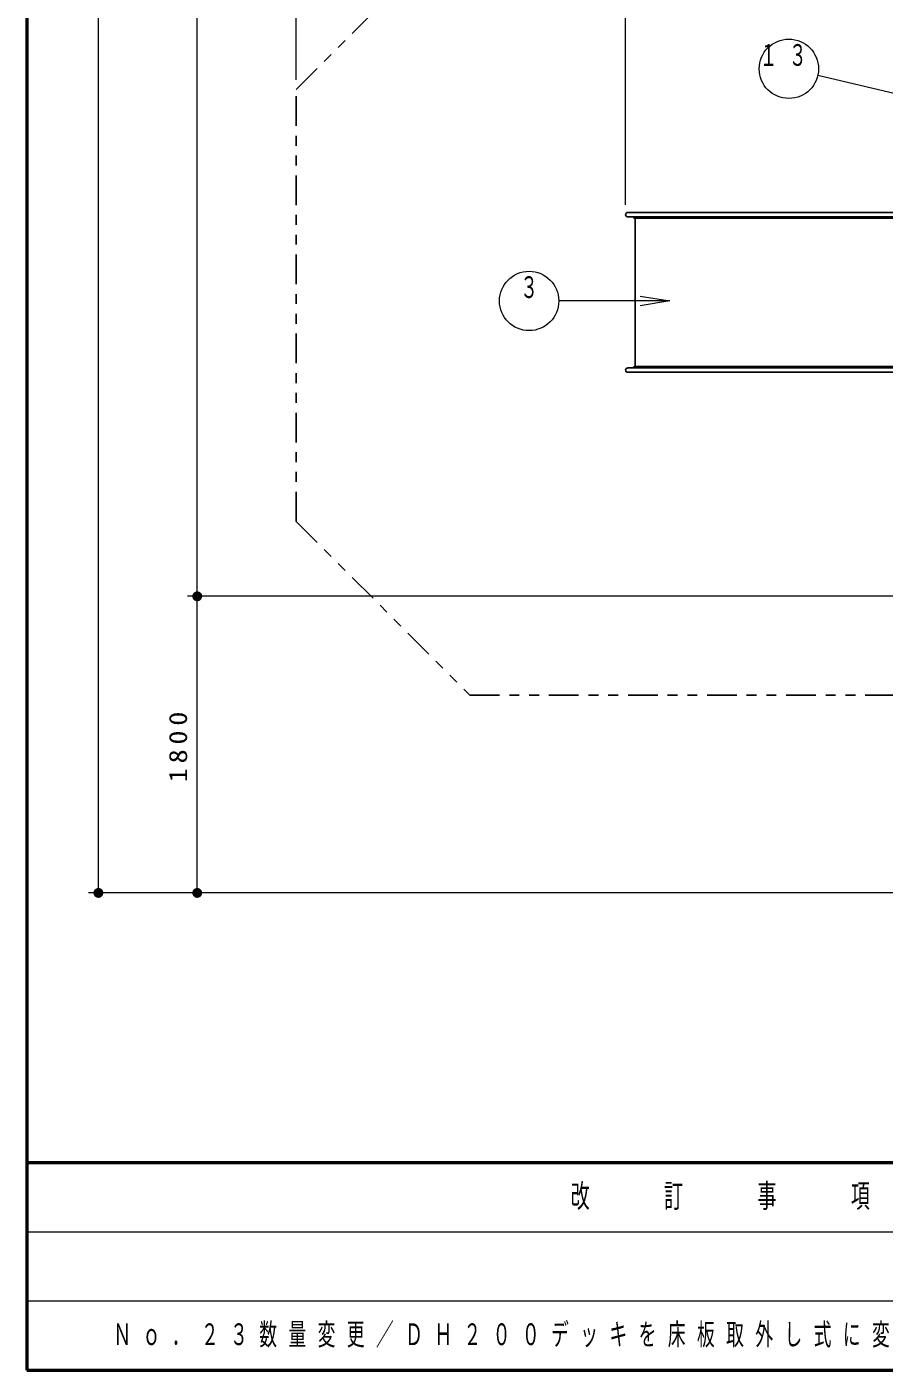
# Model space of a CAD drawing. Units: millimetres on the paper, scale 1:60. Extents: x -385 to 76, y -594 to 267.
# Drawn here: x -385 to -298.3, y 0 to 135.9 of the extents above; entities that cross this region are included whole.
import ezdxf
from ezdxf.enums import TextEntityAlignment as Align

# ---------------------------------------------------------------- set-up
doc = ezdxf.new("R2010")
doc.units = ezdxf.units.MM
doc.linetypes.add('USER3', pattern=[8, 3, -1, 1, -1, 1, -1])
doc.layers.add('1_60', color=7, linetype='Continuous', lineweight=25)
doc.layers.add('NAKAMURA図枠', color=7, linetype='Continuous', lineweight=13)
doc.layers.add('図面情報', color=7, linetype='Continuous')
doc.styles.add('ＭＳ ゴシック', font='')
doc.styles.get('ＭＳ ゴシック').set_extended_font_data('MS Gothic')

# ---------------------------------------------------------------- blocks, each defined once
blk = doc.blocks.new('filled_dot')
at = {"color": 0, "linetype": 'Continuous', "lineweight": -2, "const_width": 1.25}
blk.add_lwpolyline([(-0.625, 0, 1), (0.625, 0, 1)], format="xyb", close=True, dxfattribs=at)

msp = doc.modelspace()

# ---------------------------------------------------------------- linework, layer by layer
at = {"layer": '1_60', "lineweight": 13}
for p, q in [((-357.765, 130.525), (-357.765, 259.854)), ((-324.432, 117.872), (-324.432, 249.854)), ((-377.765, 48.269), (-377.765, 238.854)), ((-367.765, 78.269), (-367.765, 208.854)), ((-280.278, 125.099), (-305.001, 130.933)), ((-319.971, 108.141), (-331.196, 108.141)), ((-322.971, 108.641), (-319.971, 108.141)), ((-319.971, 108.141), (-322.971, 107.641)), ((-319.971, 108.141), (-322.971, 108.141)), ((-257.739, 78.269), (-368.765, 78.269)), ((-367.765, 48.269), (-367.765, 78.269)), ((-270.908, 48.269), (-378.765, 48.269))]:
    msp.add_line(p, q, dxfattribs=at)
at = {"layer": '1_60', "color": 2, "linetype": 'USER3'}
for p, q in [((-357.765, 129.525), (-340.192, 147.098)), ((-357.765, 85.843), (-357.765, 129.525)), ((-357.765, 85.843), (-340.192, 68.269)), ((-340.192, 68.269), (-289.908, 68.269))]:
    msp.add_line(p, q, dxfattribs=at)
at = {"layer": '1_60', "color": 190}
for p, q in [((-324.206, 117.098), (-282.056, 117.098)), ((-324.206, 116.645), (-282.056, 116.645)), ((-324.206, 101.378), (-282.056, 101.378)), ((-324.206, 100.924), (-282.056, 100.924))]:
    msp.add_line(p, q, dxfattribs=at)
at = {"layer": '1_60', "color": 94}
for p, q in [((-323.623, 116.645), (-323.623, 116.605)), ((-323.54, 116.521), (-282.056, 116.521)), ((-323.623, 101.378), (-323.623, 101.418)), ((-323.54, 101.501), (-282.056, 101.501))]:
    msp.add_line(p, q, dxfattribs=at)
at = {"layer": '1_60'}
msp.add_line((-323.467, 101.501), (-323.467, 116.521), dxfattribs=at)
at = {"layer": '1_60', "lineweight": 13}
for centre in [(-307.921, 131.622), (-334.196, 108.141)]:
    msp.add_circle(centre, 3, dxfattribs=at)
at = {"layer": '1_60', "color": 190}
for centre in [(-324.206, 116.871), (-324.206, 101.151)]:
    msp.add_arc(centre, 0.227, 90, 270, dxfattribs=at)
at = {"layer": '1_60', "color": 94}
for centre, start, end in [((-323.54, 116.605), 180, 270), ((-323.54, 101.418), 90, 180)]:
    msp.add_arc(centre, 0.0833, start, end, dxfattribs=at)
at = {"layer": 'NAKAMURA図枠', "lineweight": 50}
for p, q in [((-385, 267), (-385, 0)), ((-385, 21), (0, 21)), ((-385, 0), (0, 0))]:
    msp.add_line(p, q, dxfattribs=at)
at = {"layer": 'NAKAMURA図枠'}
for p, q in [((-385, 14), (-243.5, 14)), ((-385, 7), (-243.5, 7))]:
    msp.add_line(p, q, dxfattribs=at)

# ---------------------------------------------------------------- block references
at = {"layer": '1_60', "lineweight": 13, "xscale": 0.4, "yscale": 0.4}
for p, rotation in [((-367.765, 78.269), 270), ((-367.765, 78.269), 90), ((-377.765, 48.269), 90), ((-367.765, 48.269), 90)]:
    msp.add_blockref('filled_dot', p, dxfattribs=dict(at, rotation=rotation))

# ---------------------------------------------------------------- texts
at = {"layer": '1_60', "style": 'ＭＳ ゴシック', "width": 0.6}
msp.add_text('３', height=2.199, dxfattribs=at).set_placement((-334.196, 110.641), align=Align.TOP_CENTER)
at = {"layer": '1_60', "insert": (-307.921, 134.122), "char_height": 2.199, "attachment_point": 2, "style": 'ＭＳ ゴシック'}
msp.add_mtext('\\T1.64;\\W0.6;１３', dxfattribs=at)
at = {"layer": '1_60', "insert": (-368.765, 63.269), "char_height": 1.833, "attachment_point": 8, "rotation": 90, "style": 'ＭＳ ゴシック'}
msp.add_mtext('\\T1.33;\\W1.15;1800', dxfattribs=at)
at = {"layer": 'NAKAMURA図枠', "color": 4, "insert": (-314.25, 17.5), "char_height": 2.346, "attachment_point": 5, "style": 'ＭＳ ゴシック'}
msp.add_mtext('\\T1.64;\\W0.6;改\u3000\u3000訂\u3000\u3000事\u3000\u3000項', dxfattribs=at)
at = {"layer": '図面情報', "insert": (-376.25, 3.5), "char_height": 2.199, "attachment_point": 4, "style": 'ＭＳ ゴシック'}
msp.add_mtext('\\T1.64;\\W0.6;Ｎｏ．２３数量変更／ＤＨ２００デッキを床板取外し式に変更', dxfattribs=at)

doc.saveas('drawing.dxf')
